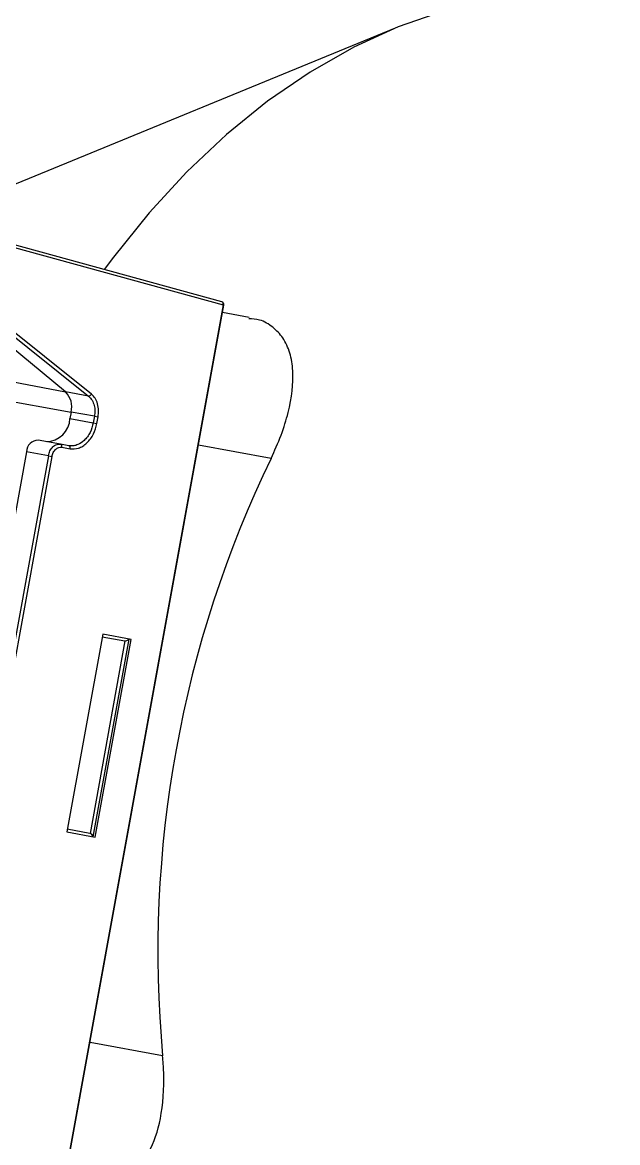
# Model space of a CAD drawing. Header units: inches. Extents: x 0 to 34.2, y 0 to 22.
# Drawn here: x 7.3278 to 7.4153, y 11.1368 to 11.3015 of the extents above; entities that cross this region are included whole.
import ezdxf

# ---------------------------------------------------------------- set-up
doc = ezdxf.new("R2010")
doc.units = ezdxf.units.IN
doc.header["$MEASUREMENT"] = 0

msp = doc.modelspace()

# ---------------------------------------------------------------- linework, layer by layer
at = {"color": 7, "linetype": 'Continuous', "lineweight": 25}
for p, q in [((7.382530979691222, 11.30060961724959), (7.319057564008529, 11.2745280925522)), ((7.35709802138572, 11.2603619303481), (7.31221246035815, 11.27270124666359)), ((7.312371197556474, 11.27227093147551), (7.357256758584044, 11.2599316151601)), ((7.334106416829887, 11.24713310694599), (7.304213982235942, 11.27186320552958)), ((7.311148290184011, 11.26762135094812), (7.337474973939591, 11.24652149414294)), ((7.337907398734047, 11.24681736314837), (7.311580714978654, 11.26791721995355)), ((7.357256758584044, 11.2599316151601), (7.333832095811485, 11.13091647039606)), ((7.333958446452105, 11.13089352951461), (7.357383109224475, 11.25990867427857)), ((7.361070274426049, 11.25810519575378), (7.357183782081631, 11.25881084758021)), ((7.357383109224475, 11.25990867427857), (7.357256758584044, 11.2599316151601)), ((7.315660368268246, 11.25070297120805), (7.334106416829887, 11.24713310694599)), ((7.317097317987497, 11.24741350036703), (7.334921966279984, 11.24417716422953)), ((7.337474973939591, 11.24652149414294), (7.334106416829887, 11.24713310694599)), ((7.334921966279984, 11.24417716422953), (7.33475069923657, 11.24323388309817)), ((7.338346064127092, 11.24355546716043), (7.334921966279984, 11.24417716422953)), ((7.33475069923657, 11.24323388309817), (7.338174797083678, 11.24261218602907)), ((7.338346064127092, 11.24355546716043), (7.338174797083678, 11.24261218602907)), ((7.338174797083678, 11.24261218602907), (7.338715961804946, 11.24251392933898)), ((7.338346064127092, 11.24355546716043), (7.33888722884836, 11.24345721047035)), ((7.338715961804946, 11.24251392933898), (7.33888722884836, 11.24345721047035)), ((7.333356448230282, 11.23945625478191), (7.330090659691511, 11.24004920838702)), ((7.334579098772047, 11.2392342639708), (7.333356448230282, 11.23945625478191)), ((7.333549462152293, 11.23901813258691), (7.334772112694229, 11.2387961417758)), ((7.364307554183845, 11.2373635393366), (7.353641319237626, 11.23930015660065)), ((7.328349905696098, 11.23834988086263), (7.31435717746206, 11.16128265149346)), ((7.331574170481748, 11.23776446652674), (7.317581442247522, 11.16069723715758)), ((7.31812260696879, 11.1605989804674), (7.332115335203016, 11.23766620983666)), ((7.331574170481748, 11.23776446652674), (7.328349905696098, 11.23834988086263)), ((7.331574170481748, 11.23776446652674), (7.332115335203016, 11.23766620983666)), ((7.339564163270541, 11.21152449056273), (7.334285893632681, 11.18245356100322)), ((7.339493314013667, 11.21113427674315), (7.342827551443252, 11.21052889520028)), ((7.3437351483533, 11.2107671847505), (7.339564163270541, 11.21152449056273)), ((7.342837982976964, 11.21052728904515), (7.337701310662163, 11.18223622980039)), ((7.33817167672191, 11.18174803795293), (7.343449946359581, 11.21081896751244)), ((7.338182341505569, 11.18174610159907), (7.343460611143414, 11.21081703115868)), ((7.338456878715815, 11.18169625519099), (7.3437351483533, 11.2107671847505)), ((7.334285893632681, 11.18245356100322), (7.338456878715815, 11.18169625519099)), ((7.337690980319329, 11.18223839327992), (7.334356742889556, 11.1828437748228)), ((7.348366471385359, 11.14956542992867), (7.337700236439141, 11.15150204719262))]:
    msp.add_line(p, q, dxfattribs=at)
at = {"color": 7, "linetype": 'Continuous', "lineweight": 25, "flags": 128}
msp.add_lwpolyline([(7.419496788233513, 11.30493552828086), (7.416241401950345, 11.30543637847846), (7.409654637165258, 11.30591138231975), (7.402998819694805, 11.30568223085565), (7.39631300852242, 11.30475026883822), (7.389636438646656, 11.30312096539096), (7.383008290834019, 11.30080388191451), (7.376467461691839, 11.29781261597606), (7.370052335406209, 11.29416472151347), (7.363800558488887, 11.2898816058221), (7.357748818852972, 11.28498840392783), (7.351932630512838, 11.279513831085), (7.346386125174647, 11.27349001426412), (7.341141851936784, 11.26695230361737), (7.339792818280498, 11.26511923693244)], dxfattribs=at)
at = {"color": 7, "linetype": 'Continuous', "lineweight": 25}
for centre, radius, start, end in [((7.356992895405002, 11.25997952353543), 0.0003965935478554161, 349.7091841625865, 74.6287485620036), ((7.356941969213043, 11.26005992935479), 0.0003399365831405051, 337.8232470593168, 62.67336451913106), ((7.33187478671739, 11.24492691945821), 0.003138062489773647, 346.1770177428562, 44.67151893791037), ((7.337464788880479, 11.24700031789658), 0.0004789320645538563, 271.2185546583414, 337.5420281446765), ((7.331210508399622, 11.24337785936696), 0.003543117317850371, 270.9490041833433, 357.6711173394572), ((7.33012000111458, 11.23827789272828), 0.001771558658922014, 90.94900418334328, 177.6711173394573), ((7.333216911315994, 11.23913320499206), 0.0003518973104234259, 340.9128695612761, 66.63873385361468), ((7.334439561857931, 11.23891121418095), 0.0003518973104240959, 340.9128695612761, 66.63873385380899), ((7.514308207347071, 11.16478241039139), 0.16663797954954, 154.1789561102815, 185.2394122149415)]:
    msp.add_arc(centre, radius, start, end, dxfattribs=at)
for centre, major_axis, ratio, start_param, end_param in [((7.342898400700126, 11.21091910901985), (-7.084925688169465e-05, -0.0003902138195909797), 0.7040586231370315, 2.636653453022796e-12, 0.0377944941983677), ((7.343186083180712, 11.21086687588777), (0.0004296450737166752, 0.000297602254636081), 0.3893562615098927, 3.55068434763798, 5.083686180235596), ((7.337620131062454, 11.18184817946035), (-7.084925688169465e-05, -0.0003902138195909797), 0.7040586231370116, 3.103798159394723, 3.141592653585953), ((7.337907813542852, 11.18179594632826), (0.0002976022546361257, -0.0004296450737167647), 0.3893562615099867, 1.199499126943911, 2.732500959548072)]:
    msp.add_ellipse(centre, major_axis=major_axis, ratio=ratio, start_param=start_param, end_param=end_param, dxfattribs=at)
for points, knots in [([(7.364307554183845, 11.2373635393366), (7.364825562908623, 11.23850434860155), (7.3658617049854, 11.24078624159811), (7.367231247173409, 11.24524098027557), (7.367742013734006, 11.24941515583396), (7.367153967064211, 11.25291613126145), (7.366176380058328, 11.25510055064364), (7.364620005029287, 11.25668300815335), (7.363001896655637, 11.2577659820459), (7.36157816149649, 11.25786004943945), (7.361038658222847, 11.25789569487981)], [0, 0, 0, 0, 0.1195382787774497, 0.2391053172008678, 0.4772057753755228, 0.5974593795206026, 0.7175980987699402, 0.8258493559162736, 0.9340082022842221, 1, 1, 1, 1]), ([(7.337474973939591, 11.24652149414294), (7.337660499371042, 11.24633581409557), (7.338020010591461, 11.24597600326006), (7.338323381553868, 11.24518950096548), (7.33844526546434, 11.24436585243737), (7.338378309102797, 11.24381887947222), (7.338346064127092, 11.24355546716043)], [0, 0, 0, 0, 0.275729124731191, 0.5343079570925398, 0.7757311139518722, 1, 1, 1, 1]), ([(7.33888722884836, 11.24345721047035), (7.338925643216244, 11.24378286444969), (7.339004245277872, 11.24444920560162), (7.338836564789954, 11.24541507127816), (7.338476393669368, 11.24625919584715), (7.338094210017977, 11.24663410677168), (7.337907398734047, 11.24681736314837)], [0, 0, 0, 0, 0.2443163207123767, 0.4999110371125086, 0.7555566260322981, 1, 1, 1, 1]), ([(7.338174797083678, 11.24261218602907), (7.338044882548858, 11.2421219851475), (7.337846955429215, 11.24137515532722), (7.337320077285842, 11.24053426465811), (7.336741286774704, 11.23987119386845), (7.336041154633681, 11.23940962745243), (7.335263273822337, 11.23917605481345), (7.334817352444943, 11.23921399350711), (7.334579098772047, 11.2392342639708)], [0, 0, 0, 0, 0.2424284151740762, 0.3693440312749554, 0.499697891689768, 0.7095939130793533, 0.8448374078264461, 1, 1, 1, 1]), ([(7.334772112694229, 11.2387961417758), (7.335180513950528, 11.23878153334362), (7.335810960991501, 11.23875898237762), (7.336645491039488, 11.23915943531956), (7.337249634517609, 11.23962256950544), (7.337782718466437, 11.24023137114703), (7.338358416325218, 11.24116007237286), (7.338575443998228, 11.24198185433875), (7.338715961804946, 11.24251392933898)], [0, 0, 0, 0, 0.2395224625274928, 0.3697496651067406, 0.500115777741568, 0.630306741023196, 0.7606365812156934, 0.9999999999999999, 0.9999999999999999, 0.9999999999999999, 0.9999999999999999]), ([(7.331574170481748, 11.23776446652674), (7.331638903278584, 11.23800960348966), (7.331737522386431, 11.23838306469909), (7.331999016182886, 11.23880387153147), (7.33228603611849, 11.23913582237478), (7.332632781776963, 11.23936722313289), (7.333017940948347, 11.2394847061979), (7.33323856903202, 11.23946616248639), (7.333356448230282, 11.23945625478191)], [0, 0, 0, 0, 0.2424741142014086, 0.3694044133672515, 0.4997635608640242, 0.7096390416238035, 0.8448632811943397, 0.9999999999999999, 0.9999999999999999, 0.9999999999999999, 0.9999999999999999]), ([(7.332115335203016, 11.23766620983666), (7.332166431877242, 11.23785969217153), (7.332245287379172, 11.23815828590278), (7.332454556191663, 11.23849604429716), (7.332648236243466, 11.23871732243886), (7.332868057082383, 11.2388859129757), (7.333171517496862, 11.23903164918044), (7.333400952653983, 11.23902344379453), (7.333549462152293, 11.23901813258691)], [0, 0, 0, 0, 0.2393634294749547, 0.3694002325676786, 0.4998845052855898, 0.6299571618054207, 0.7604775267752778, 1, 1, 1, 1]), ([(7.338075882143098, 11.1314952052606), (7.33897456386398, 11.13132121249293), (7.34119534181769, 11.13089125014543), (7.344080719241032, 11.1323087527896), (7.34663926509008, 11.13534679702038), (7.348281872747685, 11.14033376567597), (7.348677973514532, 11.14546123431395), (7.348428869451431, 11.14874330434992), (7.348366471385359, 11.14956542992867)], [0, 0, 0, 0, 0.1172538373249802, 0.2897519008400641, 0.4751155956634955, 0.6862774260973427, 0.9214156462782735, 1, 1, 1, 1])]:
    msp.add_open_spline(points, degree=3, knots=knots, dxfattribs=at)

doc.saveas('drawing.dxf')
